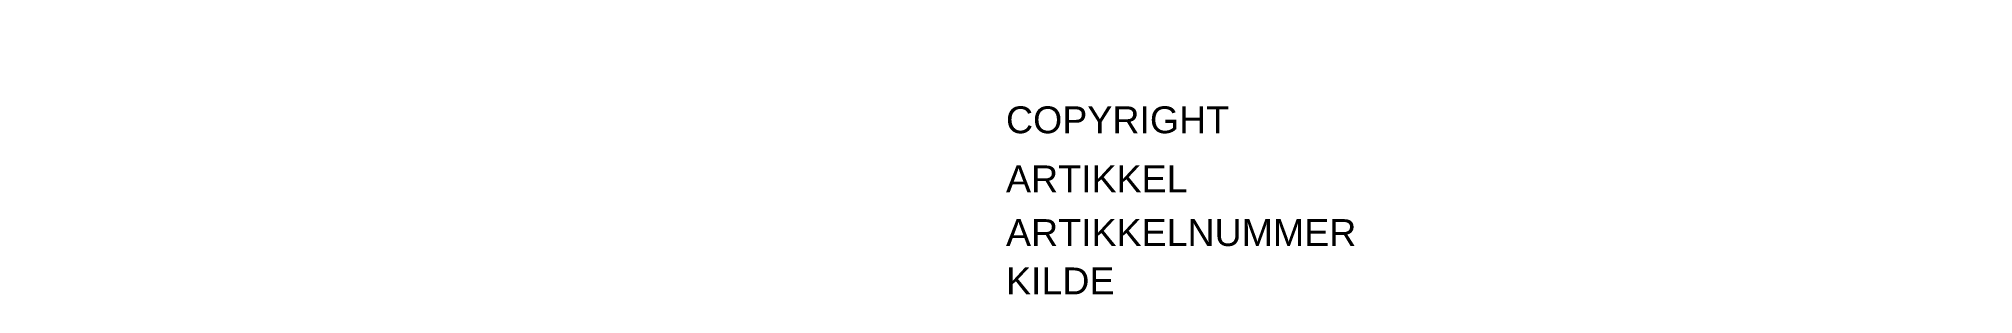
# Model space of a CAD drawing. Header units: metres. Extents: x -0.36 to 0.36, y -0.088 to 0.007.
import ezdxf

# ---------------------------------------------------------------- set-up
doc = ezdxf.new("R2010")
doc.units = ezdxf.units.M
doc.layers.add('3D_Tekst_XS_ColorBlackS', color=250, linetype='Continuous')
doc.styles.get("Standard").update_dxf_attribs({"font": 'arial.ttf'})

msp = doc.modelspace()

# ---------------------------------------------------------------- texts
at = {"flags": 11}
for tag, p, s in [('COPYRIGHT', (0, -0.028), 'Copyright (c) 2015-2026 Railcomplete AS, Norway, NO916118503'), ('ARTIKKEL', (0, -0.05), 'Åk type 12-2 og 14-2 forsterket, Skjøtelask L90(x4) og L98(x2)'), ('ARTIKKELNUMMER', (0, -0.07), 'Maximo 112315 (x2) og 112317 (x2)'), ('KILDE', (0, -0.088), 'EH-023831-000_000')]:
    msp.add_attdef(tag, p, s, height=0.01, dxfattribs=at)
at = {"layer": '3D_Tekst_XS_ColorBlackS', "extrusion": (1, -3.44509e-16, -2.22045e-16), "char_height": 0.01, "attachment_point": 5, "text_direction": (0, 1, 0)}
for s, insert in [('90', (0.36, 0, 0.034)), ('98', (0.36, 0, 0.762))]:
    msp.add_mtext_dynamic_manual_height_columns(s, width=0.232236, gutter_width=17.5, heights=[0], dxfattribs=dict(at, insert=insert))
at = {"layer": '3D_Tekst_XS_ColorBlackS', "extrusion": (-1, 2.22045e-16, -2.22045e-16), "char_height": 0.01, "attachment_point": 5, "text_direction": (0, -1, 0)}
for s, insert in [('90', (-0.36, 0, 0.034)), ('98', (-0.36, 0, 0.762))]:
    msp.add_mtext_dynamic_manual_height_columns(s, width=0.232236, gutter_width=17.5, heights=[0], dxfattribs=dict(at, insert=insert))

doc.saveas('drawing.dxf')
